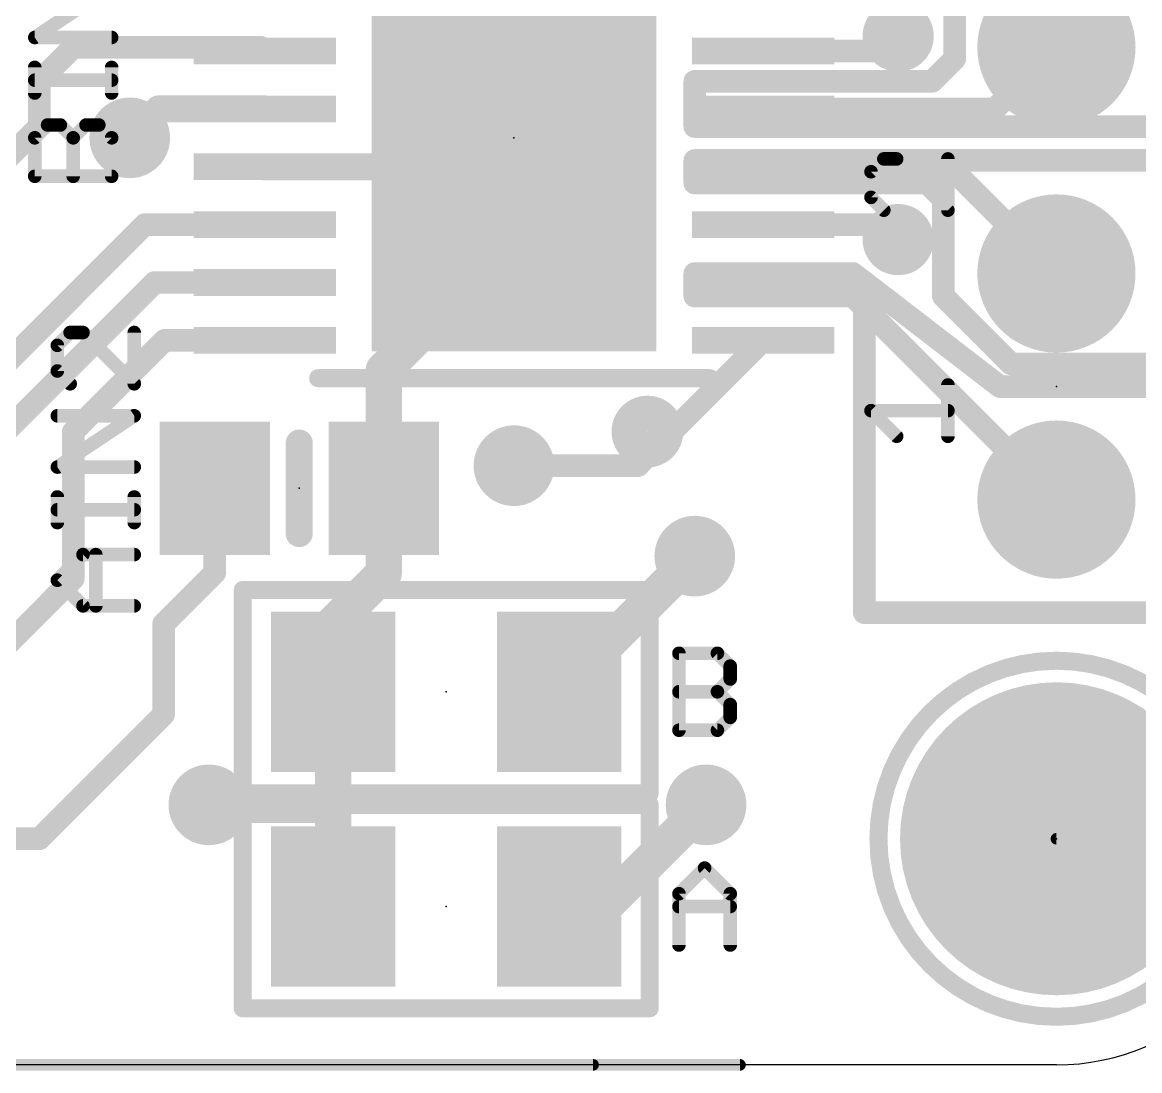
# Model space of a CAD drawing. Extents: x -9.7 to 25.8, y -1.3 to 33.4.
# Drawn here: x 1.33 to 13.89, y -1.33 to 10.44 of the extents above; entities that cross this region are included whole.
import ezdxf

# ---------------------------------------------------------------- set-up
doc = ezdxf.new("R2010")
doc.units = 0
for name, color, linetype in [('1', 12, 'CONTINUOUS'), ('17', 110, 'CONTINUOUS'), ('18', 110, 'CONTINUOUS'), ('20', 53, 'CONTINUOUS'), ('21', 40, 'CONTINUOUS'), ('23', 53, 'CONTINUOUS'), ('47', 253, 'CONTINUOUS')]:
    doc.layers.add(name, color=color, linetype=linetype)

# ---------------------------------------------------------------- blocks, each defined once
blk = doc.blocks.new('RECT')
blk.add_solid([(-0.5, -0.5), (0.5, -0.5), (-0.5, 0.5), (0.5, 0.5)])
blk = doc.blocks.new('ROUNDP')
at = {"const_width": 0.5}
blk.add_lwpolyline([(0, -0.25, 1), (0, 0.25, 1), (0, -0.25)], format="xyb", dxfattribs=at)
blk = doc.blocks.new('ROUNDV')
at = {"const_width": 0.5}
blk.add_lwpolyline([(0, -0.25, 1), (0, 0.25, 1), (0, -0.25)], format="xyb", dxfattribs=at)

msp = doc.modelspace()

# ---------------------------------------------------------------- linework, layer by layer
at = {"layer": '1'}
for points, const_width in [([(11.811, 11.049), (11.811, 10.033)], 0.254), ([(11.008, 10.119), (11.176, 10.287)], 0.254), ([(1.524, 9.779), (1.905, 10.16)], 0.254), ([(1.905, 10.16), (4.017, 10.16)], 0.254), ([(4.017, 10.16), (4.058, 10.119)], 0.254), ([(9.658, 10.119), (11.008, 10.119)], 0.254), ([(12.263, 9.469), (12.954, 10.16)], 0.254), ([(11.811, 10.033), (11.557, 9.779)], 0.254), ([(1.524, 9.779), (1.524, 9.271)], 0.254), ([(11.557, 9.779), (8.89, 9.779)], 0.254), ([(8.89, 9.779), (8.89, 9.271)], 0.254), ([(2.865, 9.469), (2.54, 9.144)], 0.3048), ([(4.058, 9.469), (2.865, 9.469)], 0.3048), ([(9.658, 9.469), (12.263, 9.469)], 0.254), ([(1.524, 9.271), (1.143, 8.89)], 0.254), ([(8.89, 9.271), (14.097, 9.271)], 0.254), ([(4.058, 8.819), (6.223, 8.819)], 0.3048), ([(6.096, 8.692), (6.223, 8.819)], 0.4064), ([(6.223, 8.819), (6.533, 8.819)], 0.3048), ([(8.89, 8.89), (14.097, 8.89)], 0.254), ([(8.89, 8.636), (8.89, 8.89)], 0.254), ([(9.658, 8.819), (11.755, 8.819)], 0.254), ([(11.755, 8.819), (12.954, 7.62)], 0.254), ([(6.096, 7.239), (6.096, 8.692)], 0.4064), ([(11.557, 8.636), (8.89, 8.636)], 0.254), ([(11.684, 8.509), (11.557, 8.636)], 0.254), ([(11.684, 7.366), (11.684, 8.509)], 0.254), ([(2.708, 8.169), (0.889, 6.35)], 0.254), ([(4.058, 8.169), (2.708, 8.169)], 0.254), ([(9.658, 8.169), (11.008, 8.169)], 0.254), ([(11.008, 8.169), (11.176, 8.001)], 0.254), ([(6.096, 7.239), (6.604, 7.747)], 0.4064), ([(8.89, 7.62), (8.89, 7.366)], 0.254), ([(10.668, 7.62), (8.89, 7.62)], 0.254), ([(12.319, 6.35), (10.668, 7.62)], 0.254), ([(2.82, 7.519), (0.381, 5.08)], 0.254), ([(4.058, 7.519), (2.82, 7.519)], 0.254), ([(9.658, 7.519), (10.515, 7.519)], 0.254), ([(10.515, 7.519), (12.954, 5.08)], 0.254), ([(5.395, 6.538), (6.096, 7.239)], 0.4064), ([(8.89, 7.366), (10.795, 7.366)], 0.254), ([(10.795, 7.366), (10.795, 3.81)], 0.254), ([(12.446, 6.604), (11.684, 7.366)], 0.254), ([(2.932, 6.869), (1.905, 5.842)], 0.254), ([(4.058, 6.869), (2.932, 6.869)], 0.254), ([(8.25, 5.461), (9.658, 6.869)], 0.254), ([(5.395, 5.207), (5.395, 6.538)], 0.4064), ([(14.097, 6.604), (12.446, 6.604)], 0.254), ([(14.097, 6.35), (12.319, 6.35)], 0.254), ([(1.905, 5.842), (1.905, 4.191)], 0.254), ([(6.858, 5.461), (8.25, 5.461)], 0.254), ([(5.395, 5.207), (5.395, 4.252)], 0.4064), ([(3.495, 5.207), (3.495, 4.257)], 0.254), ([(7.366, 2.921), (8.89, 4.445)], 0.4064), ([(5.395, 4.252), (4.826, 3.683)], 0.4064), ([(1.905, 4.191), (0.254, 2.54)], 0.254), ([(2.921, 3.683), (3.495, 4.257)], 0.254), ([(10.795, 3.81), (14.097, 3.81)], 0.254), ([(2.921, 2.667), (2.921, 3.683)], 0.254), ([(4.826, 3.683), (4.826, 2.921)], 0.4064), ([(4.826, 2.921), (4.826, 0.508)], 0.4064), ([(1.524, 1.27), (2.921, 2.667)], 0.254), ([(4.826, 1.651), (3.429, 1.651)], 0.4064), ([(4.826, 0.508), (4.826, 1.651)], 0.4064), ([(7.874, 0.508), (9.017, 1.651)], 0.4064), ([(-0.508, 1.27), (1.524, 1.27)], 0.254), ([(7.366, 0.508), (7.874, 0.508)], 0.4064)]:
    msp.add_lwpolyline(points, dxfattribs=dict(at, const_width=const_width))
for points, const_width in [([(11.2209, 10.2421, 1), (11.1311, 10.3319)], 0.127), ([(1.905, 10.2235, 1), (1.905, 10.0965)], 0.127), ([(1.9499, 10.1151, 1), (1.8601, 10.2049)], 0.127), ([(4.0619, 10.2049, 1), (3.9721, 10.1151)], 0.127), ([(4.0131, 10.0741, 1), (4.1029, 10.1639)], 0.127), ([(4.017, 10.0965, 1), (4.017, 10.2235)], 0.127), ([(9.658, 10.1825, 1), (9.658, 10.0555)], 0.127), ([(10.9631, 10.1639, 1), (11.0529, 10.0741)], 0.127), ([(11.008, 10.0555, 1), (11.008, 10.1825)], 0.127), ([(12.9989, 10.1151, 1), (12.9091, 10.2049)], 0.127), ([(11.7475, 10.033, 1), (11.8745, 10.033)], 0.127), ([(11.8559, 9.9881, 1), (11.7661, 10.0779)], 0.127), ([(1.5875, 9.779, 1), (1.4605, 9.779)], 0.127), ([(1.4791, 9.8239, 1), (1.5689, 9.7341)], 0.127), ([(8.89, 9.8425, 1), (8.89, 9.7155)], 0.127), ([(8.9535, 9.779, 1), (8.8265, 9.779)], 0.127), ([(11.5121, 9.8239, 1), (11.6019, 9.7341)], 0.127), ([(11.557, 9.7155, 1), (11.557, 9.8425)], 0.127), ([(2.865, 9.5452, 1), (2.865, 9.3928)], 0.1524), ([(2.9189, 9.4151, 1), (2.8111, 9.5229)], 0.1524), ([(4.058, 9.3928, 1), (4.058, 9.5452)], 0.1524), ([(9.658, 9.5325, 1), (9.658, 9.4055)], 0.127), ([(12.2181, 9.5139, 1), (12.3079, 9.4241)], 0.127), ([(12.263, 9.4055, 1), (12.263, 9.5325)], 0.127), ([(1.4605, 9.271, 1), (1.5875, 9.271)], 0.127), ([(1.5689, 9.2261, 1), (1.4791, 9.3159)], 0.127), ([(6.533, 8.819, 0.4142), (6.858, 9.144)], 0.3048), ([(6.9342, 9.144, 1), (6.7818, 9.144)], 0.1524), ([(8.89, 9.3345, 1), (8.89, 9.2075)], 0.127), ([(8.8265, 9.271, 1), (8.9535, 9.271)], 0.127), ([(2.4861, 9.1979, 1), (2.5939, 9.0901)], 0.1524), ([(4.058, 8.8952, 1), (4.058, 8.7428)], 0.1524), ([(6.2948, 8.7472, 1), (6.1512, 8.8908)], 0.2032), ([(6.223, 8.8952, 1), (6.223, 8.7428)], 0.1524), ([(6.223, 8.7428, 1), (6.223, 8.8952)], 0.1524), ([(6.533, 8.8952, 1), (6.533, 8.7428)], 0.1524), ([(6.533, 8.7428, 1), (6.533, 8.8952)], 0.1524), ([(8.89, 8.9535, 1), (8.89, 8.8265)], 0.127), ([(8.9535, 8.89, 1), (8.8265, 8.89)], 0.127), ([(9.658, 8.8825, 1), (9.658, 8.7555)], 0.127), ([(11.7999, 8.8639, 1), (11.7101, 8.7741)], 0.127), ([(11.755, 8.7555, 1), (11.755, 8.8825)], 0.127), ([(6.1976, 8.692, 1), (5.9944, 8.692)], 0.2032), ([(6.0242, 8.7638, 1), (6.1678, 8.6202)], 0.2032), ([(8.89, 8.6995, 1), (8.89, 8.5725)], 0.127), ([(8.8265, 8.636, 1), (8.9535, 8.636)], 0.127), ([(11.6019, 8.6809, 1), (11.5121, 8.5911)], 0.127), ([(11.557, 8.5725, 1), (11.557, 8.6995)], 0.127), ([(11.7475, 8.509, 1), (11.6205, 8.509)], 0.127), ([(11.6391, 8.4641, 1), (11.7289, 8.5539)], 0.127), ([(2.708, 8.2325, 1), (2.708, 8.1055)], 0.127), ([(2.7529, 8.1241, 1), (2.6631, 8.2139)], 0.127), ([(4.058, 8.1055, 1), (4.058, 8.2325)], 0.127), ([(9.658, 8.2325, 1), (9.658, 8.1055)], 0.127), ([(11.0529, 8.2139, 1), (10.9631, 8.1241)], 0.127), ([(11.008, 8.1055, 1), (11.008, 8.2325)], 0.127), ([(11.1311, 7.9561, 1), (11.2209, 8.0459)], 0.127), ([(6.6758, 7.6752, 1), (6.5322, 7.8188)], 0.2032), ([(8.9535, 7.62, 1), (8.8265, 7.62)], 0.127), ([(8.89, 7.6835, 1), (8.89, 7.5565)], 0.127), ([(10.7067, 7.6703, 1), (10.6293, 7.5697)], 0.127), ([(10.668, 7.5565, 1), (10.668, 7.6835)], 0.127), ([(12.9091, 7.5751, 1), (12.9989, 7.6649)], 0.127), ([(2.82, 7.5825, 1), (2.82, 7.4555)], 0.127), ([(2.8649, 7.4741, 1), (2.7751, 7.5639)], 0.127), ([(4.058, 7.4555, 1), (4.058, 7.5825)], 0.127), ([(9.658, 7.5825, 1), (9.658, 7.4555)], 0.127), ([(10.5599, 7.5639, 1), (10.4701, 7.4741)], 0.127), ([(10.515, 7.4555, 1), (10.515, 7.5825)], 0.127), ([(6.0242, 7.3108, 1), (6.1678, 7.1672)], 0.2032), ([(6.1678, 7.1672, 1), (6.0242, 7.3108)], 0.2032), ([(8.89, 7.4295, 1), (8.89, 7.3025)], 0.127), ([(8.8265, 7.366, 1), (8.9535, 7.366)], 0.127), ([(10.8585, 7.366, 1), (10.7315, 7.366)], 0.127), ([(10.795, 7.3025, 1), (10.795, 7.4295)], 0.127), ([(11.7289, 7.4109, 1), (11.6391, 7.3211)], 0.127), ([(11.6205, 7.366, 1), (11.7475, 7.366)], 0.127), ([(5.9944, 7.239, 1), (6.1976, 7.239)], 0.2032), ([(2.932, 6.9325, 1), (2.932, 6.8055)], 0.127), ([(2.9769, 6.8241, 1), (2.8871, 6.9139)], 0.127), ([(4.058, 6.8055, 1), (4.058, 6.9325)], 0.127), ([(9.7029, 6.8241, 1), (9.6131, 6.9139)], 0.127), ([(5.4966, 6.538, 1), (5.2934, 6.538)], 0.2032), ([(5.3232, 6.6098, 1), (5.4668, 6.4662)], 0.2032), ([(12.446, 6.6675, 1), (12.446, 6.5405)], 0.127), ([(12.4011, 6.5591, 1), (12.4909, 6.6489)], 0.127), ([(12.319, 6.4135, 1), (12.319, 6.2865)], 0.127), ([(12.2803, 6.2997, 1), (12.3577, 6.4003)], 0.127), ([(1.9685, 5.842, 1), (1.8415, 5.842)], 0.127), ([(1.8601, 5.8869, 1), (1.9499, 5.7971)], 0.127), ([(6.858, 5.5245, 1), (6.858, 5.3975)], 0.127), ([(8.2051, 5.5059, 1), (8.2949, 5.4161)], 0.127), ([(8.25, 5.3975, 1), (8.25, 5.5245)], 0.127), ([(5.4966, 5.207, 1), (5.2934, 5.207)], 0.2032), ([(3.5585, 5.207, 1), (3.4315, 5.207)], 0.127), ([(5.2934, 5.207, 1), (5.4966, 5.207)], 0.2032), ([(12.9091, 5.0351, 1), (12.9989, 5.1249)], 0.127), ([(8.9618, 4.3732, 1), (8.8182, 4.5168)], 0.2032), ([(5.4668, 4.1802, 1), (5.3232, 4.3238)], 0.2032), ([(1.9499, 4.1461, 1), (1.8601, 4.2359)], 0.127), ([(3.4315, 4.257, 1), (3.5585, 4.257)], 0.127), ([(3.5399, 4.2121, 1), (3.4501, 4.3019)], 0.127), ([(5.2934, 4.252, 1), (5.4966, 4.252)], 0.2032), ([(1.8415, 4.191, 1), (1.9685, 4.191)], 0.127), ([(10.795, 3.8735, 1), (10.795, 3.7465)], 0.127), ([(2.9845, 3.683, 1), (2.8575, 3.683)], 0.127), ([(2.8761, 3.7279, 1), (2.9659, 3.6381)], 0.127), ([(4.9276, 3.683, 1), (4.7244, 3.683)], 0.2032), ([(4.7542, 3.7548, 1), (4.8978, 3.6112)], 0.2032), ([(10.7315, 3.81, 1), (10.8585, 3.81)], 0.127), ([(4.9276, 2.921, 1), (4.7244, 2.921)], 0.2032), ([(4.7244, 2.921, 1), (4.9276, 2.921)], 0.2032), ([(7.2942, 2.9928, 1), (7.4378, 2.8492)], 0.2032), ([(2.9659, 2.6221, 1), (2.8761, 2.7119)], 0.127), ([(2.8575, 2.667, 1), (2.9845, 2.667)], 0.127), ([(3.429, 1.7526, 1), (3.429, 1.5494)], 0.2032), ([(4.9276, 1.651, 1), (4.7244, 1.651)], 0.2032), ([(4.826, 1.5494, 1), (4.826, 1.7526)], 0.2032), ([(9.0888, 1.5792, 1), (8.9452, 1.7228)], 0.2032), ([(1.524, 1.2065, 1), (1.524, 1.3335)], 0.127), ([(1.4791, 1.3149, 1), (1.5689, 1.2251)], 0.127), ([(7.366, 0.6096, 1), (7.366, 0.4064)], 0.2032), ([(7.8022, 0.5798, 1), (7.9458, 0.4362)], 0.2032), ([(7.874, 0.4064, 1), (7.874, 0.6096)], 0.2032), ([(4.7244, 0.508, 1), (4.9276, 0.508)], 0.2032), ([(4.7244, 0.508, 1), (4.9276, 0.508)], 0.2032)]:
    msp.add_lwpolyline(points, format="xyb", dxfattribs=dict(at, const_width=const_width))
at = {"layer": '20'}
msp.add_line((12.954, -1.27), (0.254, -1.27), dxfattribs=at)
msp.add_arc((12.954, 1.27), 2.54, 270, 0, dxfattribs=at)
at = {"layer": '21'}
for points, const_width in [([(1.4725, 10.2714), (2.3368, 10.8476)], 0.1524), ([(2.3368, 10.2714), (1.4725, 10.2714)], 0.1524), ([(1.4725, 9.6477), (1.4725, 9.9358)], 0.1524), ([(2.3368, 9.6477), (2.3368, 9.9358)], 0.1524), ([(2.3368, 9.7918), (1.4725, 9.7918)], 0.1524), ([(1.4725, 9.1444), (1.6165, 9.2884)], 0.1524), ([(1.6165, 9.2884), (1.7606, 9.2884)], 0.1524), ([(1.7606, 9.2884), (1.9046, 9.1444)], 0.1524), ([(1.9046, 9.1444), (2.0487, 9.2884)], 0.1524), ([(2.0487, 9.2884), (2.1927, 9.2884)], 0.1524), ([(2.1927, 9.2884), (2.3368, 9.1444)], 0.1524), ([(1.4725, 8.7122), (1.4725, 9.1444)], 0.1524), ([(1.9046, 8.7122), (1.9046, 9.1444)], 0.1524), ([(2.3368, 9.1444), (2.3368, 8.7122)], 0.1524), ([(11.0145, 8.9074), (10.8705, 8.7634)], 0.1524), ([(11.1586, 8.9074), (11.0145, 8.9074)], 0.1524), ([(11.7348, 8.3312), (11.1586, 8.9074)], 0.1524), ([(11.7348, 8.9074), (11.7348, 8.3312)], 0.1524), ([(10.8705, 8.7634), (10.8705, 8.4753)], 0.1524), ([(2.3368, 8.7122), (1.4725, 8.7122)], 0.1524), ([(10.8705, 8.4753), (11.0145, 8.3312)], 0.1524), ([(1.8705, 6.9571), (1.7265, 6.8131)], 0.1524), ([(2.0146, 6.9571), (1.8705, 6.9571)], 0.1524), ([(2.5908, 6.3809), (2.0146, 6.9571)], 0.1524), ([(2.5908, 6.9571), (2.5908, 6.3809)], 0.1524), ([(1.7265, 6.8131), (1.7265, 6.525)], 0.1524), ([(1.7265, 6.525), (1.8705, 6.3809)], 0.1524), ([(4.658, 6.444), (9.058, 6.444)], 0.2032), ([(11.7348, 5.7912), (11.7348, 6.3674)], 0.1524), ([(11.1586, 5.7912), (10.8705, 6.0793)], 0.1524), ([(10.8705, 6.0793), (11.7348, 6.0793)], 0.1524), ([(1.7265, 5.4454), (2.5908, 6.0216)], 0.1524), ([(2.5908, 6.0216), (1.7265, 6.0216)], 0.1524), ([(4.445, 5.715), (4.445, 4.699)], 0.3048), ([(2.5908, 5.4454), (1.7265, 5.4454)], 0.1524), ([(1.7265, 4.8217), (1.7265, 5.1098)], 0.1524), ([(2.5908, 4.8217), (2.5908, 5.1098)], 0.1524), ([(2.5908, 4.9658), (1.7265, 4.9658)], 0.1524), ([(1.7265, 4.1743), (2.0146, 4.4624)], 0.1524), ([(2.0146, 4.4624), (2.5908, 4.4624)], 0.1524), ([(2.1586, 3.8862), (2.1586, 4.4624)], 0.1524), ([(2.0146, 3.8862), (1.7265, 4.1743)], 0.1524), ([(3.81, 4.064), (8.382, 4.064)], 0.2032), ([(3.81, 1.778), (3.81, 4.064)], 0.2032), ([(8.382, 4.064), (8.382, 1.778)], 0.2032), ([(2.5908, 3.8862), (2.0146, 3.8862)], 0.1524), ([(8.7122, 2.4892), (8.7122, 3.3535)], 0.1524), ([(8.7122, 3.3535), (9.1444, 3.3535)], 0.1524), ([(9.1444, 3.3535), (9.2884, 3.2095)], 0.1524), ([(9.2884, 3.2095), (9.2884, 3.0654)], 0.1524), ([(9.2884, 3.0654), (9.1444, 2.9214)], 0.1524), ([(8.7122, 2.9214), (9.1444, 2.9214)], 0.1524), ([(9.1444, 2.9214), (9.2884, 2.7773)], 0.1524), ([(9.2884, 2.7773), (9.2884, 2.6333)], 0.1524), ([(9.2884, 2.6333), (9.1444, 2.4892)], 0.1524), ([(9.1444, 2.4892), (8.7122, 2.4892)], 0.1524), ([(8.382, 1.778), (3.81, 1.778)], 0.2032), ([(3.81, 1.651), (8.382, 1.651)], 0.2032), ([(3.81, -0.635), (3.81, 1.651)], 0.2032), ([(8.382, 1.651), (8.382, -0.635)], 0.2032), ([(8.7122, 0.6524), (9.0003, 0.9405)], 0.1524), ([(9.0003, 0.9405), (9.2884, 0.6524)], 0.1524), ([(8.7122, 0.0762), (8.7122, 0.6524)], 0.1524), ([(9.2884, 0.6524), (9.2884, 0.0762)], 0.1524), ([(8.7122, 0.5084), (9.2884, 0.5084)], 0.1524), ([(8.382, -0.635), (3.81, -0.635)], 0.2032)]:
    msp.add_lwpolyline(points, dxfattribs=dict(at, const_width=const_width))
for points, const_width in [([(1.4513, 10.3031, 1), (1.4936, 10.2397)], 0.0762), ([(1.4725, 10.3095, 1), (1.4725, 10.2333)], 0.0762), ([(2.3368, 10.2333, 1), (2.3368, 10.3095)], 0.0762), ([(1.5106, 9.9358, 1), (1.4344, 9.9358)], 0.0762), ([(2.3749, 9.9358, 1), (2.2987, 9.9358)], 0.0762), ([(1.4725, 9.8299, 1), (1.4725, 9.7537)], 0.0762), ([(2.3368, 9.7537, 1), (2.3368, 9.8299)], 0.0762), ([(1.4344, 9.6477, 1), (1.5106, 9.6477)], 0.0762), ([(2.2987, 9.6477, 1), (2.3749, 9.6477)], 0.0762), ([(1.6165, 9.3265, 1), (1.6165, 9.2503)], 0.0762), ([(1.6435, 9.2615, 1), (1.5896, 9.3154)], 0.0762), ([(1.7875, 9.3154, 1), (1.7336, 9.2615)], 0.0762), ([(1.7606, 9.2503, 1), (1.7606, 9.3265)], 0.0762), ([(2.0487, 9.3265, 1), (2.0487, 9.2503)], 0.0762), ([(2.0756, 9.2615, 1), (2.0217, 9.3154)], 0.0762), ([(2.2197, 9.3154, 1), (2.1658, 9.2615)], 0.0762), ([(2.1927, 9.2503, 1), (2.1927, 9.3265)], 0.0762), ([(1.4455, 9.1713, 1), (1.4994, 9.1174)], 0.0762), ([(1.5106, 9.1444, 1), (1.4344, 9.1444)], 0.0762), ([(1.9427, 9.1444, 1), (1.8665, 9.1444)], 0.0762), ([(1.8777, 9.1713, 1), (1.9316, 9.1174)], 0.0762), ([(1.8777, 9.1174, 1), (1.9316, 9.1713)], 0.0762), ([(2.3749, 9.1444, 1), (2.2987, 9.1444)], 0.0762), ([(2.3099, 9.1174, 1), (2.3637, 9.1713)], 0.0762), ([(11.0145, 8.9455, 1), (11.0145, 8.8693)], 0.0762), ([(11.0415, 8.8805, 1), (10.9876, 8.9344)], 0.0762), ([(11.1855, 8.9344, 1), (11.1316, 8.8805)], 0.0762), ([(11.1586, 8.8693, 1), (11.1586, 8.9455)], 0.0762), ([(11.7729, 8.9074, 1), (11.6967, 8.9074)], 0.0762), ([(10.8435, 8.7903, 1), (10.8974, 8.7364)], 0.0762), ([(10.9086, 8.7634, 1), (10.8324, 8.7634)], 0.0762), ([(1.4725, 8.7503, 1), (1.4725, 8.6741)], 0.0762), ([(1.4344, 8.7122, 1), (1.5106, 8.7122)], 0.0762), ([(1.8665, 8.7122, 1), (1.9427, 8.7122)], 0.0762), ([(2.2987, 8.7122, 1), (2.3749, 8.7122)], 0.0762), ([(2.3368, 8.6741, 1), (2.3368, 8.7503)], 0.0762), ([(10.8974, 8.5022, 1), (10.8435, 8.4483)], 0.0762), ([(10.8324, 8.4753, 1), (10.9086, 8.4753)], 0.0762), ([(10.9876, 8.3043, 1), (11.0415, 8.3581)], 0.0762), ([(11.6967, 8.3312, 1), (11.7729, 8.3312)], 0.0762), ([(11.7079, 8.3043, 1), (11.7617, 8.3581)], 0.0762), ([(1.8705, 6.9952, 1), (1.8705, 6.919)], 0.0762), ([(1.8975, 6.9302, 1), (1.8436, 6.9841)], 0.0762), ([(2.0415, 6.9841, 1), (1.9876, 6.9302)], 0.0762), ([(2.0146, 6.919, 1), (2.0146, 6.9952)], 0.0762), ([(2.6289, 6.9571, 1), (2.5527, 6.9571)], 0.0762), ([(1.6995, 6.84, 1), (1.7534, 6.7861)], 0.0762), ([(1.7646, 6.8131, 1), (1.6884, 6.8131)], 0.0762), ([(1.7534, 6.5519, 1), (1.6995, 6.498)], 0.0762), ([(1.6884, 6.525, 1), (1.7646, 6.525)], 0.0762), ([(4.658, 6.4948, 1), (4.658, 6.3932)], 0.1016), ([(9.058, 6.3932, 1), (9.058, 6.4948)], 0.1016), ([(1.8436, 6.354, 1), (1.8975, 6.4079)], 0.0762), ([(2.5527, 6.3809, 1), (2.6289, 6.3809)], 0.0762), ([(2.5639, 6.354, 1), (2.6177, 6.4079)], 0.0762), ([(11.7729, 6.3674, 1), (11.6967, 6.3674)], 0.0762), ([(8.358, 5.644, 1), (8.358, 6.044, 1), (8.358, 5.644)], 0.4064), ([(10.8974, 6.1063, 1), (10.8435, 6.0524)], 0.0762), ([(10.8705, 6.1174, 1), (10.8705, 6.0412)], 0.0762), ([(11.7348, 6.0412, 1), (11.7348, 6.1174)], 0.0762), ([(1.7265, 6.0597, 1), (1.7265, 5.9835)], 0.0762), ([(2.6119, 5.9899, 1), (2.5697, 6.0533)], 0.0762), ([(2.5908, 5.9835, 1), (2.5908, 6.0597)], 0.0762), ([(4.5212, 5.715, 1), (4.3688, 5.715)], 0.1524), ([(11.1316, 5.7643, 1), (11.1855, 5.8181)], 0.0762), ([(11.6967, 5.7912, 1), (11.7729, 5.7912)], 0.0762), ([(1.7053, 5.4771, 1), (1.7476, 5.4137)], 0.0762), ([(1.7265, 5.4835, 1), (1.7265, 5.4073)], 0.0762), ([(2.5908, 5.4073, 1), (2.5908, 5.4835)], 0.0762), ([(1.7646, 5.1098, 1), (1.6884, 5.1098)], 0.0762), ([(2.6289, 5.1098, 1), (2.5527, 5.1098)], 0.0762), ([(1.7265, 5.0039, 1), (1.7265, 4.9277)], 0.0762), ([(2.5908, 4.9277, 1), (2.5908, 5.0039)], 0.0762), ([(1.6884, 4.8217, 1), (1.7646, 4.8217)], 0.0762), ([(2.5527, 4.8217, 1), (2.6289, 4.8217)], 0.0762), ([(4.3688, 4.699, 1), (4.5212, 4.699)], 0.1524), ([(2.0146, 4.5005, 1), (2.0146, 4.4243)], 0.0762), ([(2.0415, 4.4355, 1), (1.9876, 4.4894)], 0.0762), ([(2.1967, 4.4624, 1), (2.1205, 4.4624)], 0.0762), ([(2.5908, 4.4243, 1), (2.5908, 4.5005)], 0.0762), ([(1.7534, 4.2013, 1), (1.6995, 4.1474)], 0.0762), ([(1.6995, 4.2013, 1), (1.7534, 4.1474)], 0.0762), ([(3.81, 4.1148, 1), (3.81, 4.0132)], 0.1016), ([(3.8608, 4.064, 1), (3.7592, 4.064)], 0.1016), ([(8.4328, 4.064, 1), (8.3312, 4.064)], 0.1016), ([(8.382, 4.0132, 1), (8.382, 4.1148)], 0.1016), ([(2.0146, 3.9243, 1), (2.0146, 3.8481)], 0.0762), ([(1.9876, 3.8593, 1), (2.0415, 3.9131)], 0.0762), ([(2.1205, 3.8862, 1), (2.1967, 3.8862)], 0.0762), ([(2.5908, 3.8481, 1), (2.5908, 3.9243)], 0.0762), ([(8.7503, 3.3535, 1), (8.6741, 3.3535)], 0.0762), ([(8.7122, 3.3916, 1), (8.7122, 3.3154)], 0.0762), ([(9.1713, 3.3805, 1), (9.1174, 3.3266)], 0.0762), ([(9.1444, 3.3154, 1), (9.1444, 3.3916)], 0.0762), ([(9.3265, 3.2095, 1), (9.2503, 3.2095)], 0.0762), ([(9.2615, 3.1825, 1), (9.3154, 3.2364)], 0.0762), ([(12.954, -0.73, 1), (12.954, 3.27, 1), (12.954, -0.73)], 0.2032), ([(9.3154, 3.0385, 1), (9.2615, 3.0924)], 0.0762), ([(9.2503, 3.0654, 1), (9.3265, 3.0654)], 0.0762), ([(8.7122, 2.9595, 1), (8.7122, 2.8833)], 0.0762), ([(9.1713, 2.9483, 1), (9.1174, 2.8944)], 0.0762), ([(9.1174, 2.9483, 1), (9.1713, 2.8944)], 0.0762), ([(9.1444, 2.8833, 1), (9.1444, 2.9595)], 0.0762), ([(9.3265, 2.7773, 1), (9.2503, 2.7773)], 0.0762), ([(9.2615, 2.7504, 1), (9.3154, 2.8043)], 0.0762), ([(9.2503, 2.6333, 1), (9.3265, 2.6333)], 0.0762), ([(9.3154, 2.6063, 1), (9.2615, 2.6602)], 0.0762), ([(8.7122, 2.5273, 1), (8.7122, 2.4511)], 0.0762), ([(8.6741, 2.4892, 1), (8.7503, 2.4892)], 0.0762), ([(9.1174, 2.5161, 1), (9.1713, 2.4623)], 0.0762), ([(9.1444, 2.4511, 1), (9.1444, 2.5273)], 0.0762), ([(3.81, 1.8288, 1), (3.81, 1.7272)], 0.1016), ([(3.7592, 1.778, 1), (3.8608, 1.778)], 0.1016), ([(8.3312, 1.778, 1), (8.4328, 1.778)], 0.1016), ([(8.382, 1.7272, 1), (8.382, 1.8288)], 0.1016), ([(3.81, 1.7018, 1), (3.81, 1.6002)], 0.1016), ([(3.8608, 1.651, 1), (3.7592, 1.651)], 0.1016), ([(8.4328, 1.651, 1), (8.3312, 1.651)], 0.1016), ([(8.382, 1.6002, 1), (8.382, 1.7018)], 0.1016), ([(9.0273, 0.9675, 1), (8.9734, 0.9136)], 0.0762), ([(9.0273, 0.9136, 1), (8.9734, 0.9675)], 0.0762), ([(8.7503, 0.6524, 1), (8.6741, 0.6524)], 0.0762), ([(8.6853, 0.6794, 1), (8.7391, 0.6255)], 0.0762), ([(9.3265, 0.6524, 1), (9.2503, 0.6524)], 0.0762), ([(9.2615, 0.6255, 1), (9.3154, 0.6794)], 0.0762), ([(8.7122, 0.5465, 1), (8.7122, 0.4703)], 0.0762), ([(9.2884, 0.4703, 1), (9.2884, 0.5465)], 0.0762), ([(8.6741, 0.0762, 1), (8.7503, 0.0762)], 0.0762), ([(9.2503, 0.0762, 1), (9.3265, 0.0762)], 0.0762), ([(3.81, -0.5842, 1), (3.81, -0.6858)], 0.1016), ([(3.7592, -0.635, 1), (3.8608, -0.635)], 0.1016), ([(8.3312, -0.635, 1), (8.4328, -0.635)], 0.1016), ([(8.382, -0.6858, 1), (8.382, -0.5842)], 0.1016)]:
    msp.add_lwpolyline(points, format="xyb", dxfattribs=dict(at, const_width=const_width))
at = {"layer": '23'}
for p in [(6.858, 9.144), (12.954, 6.35), (4.445, 5.207), (6.096, 2.921), (12.954, 1.27), (6.096, 0.508)]:
    msp.add_point(p, dxfattribs=at)
at = {"layer": '47', "const_width": 0.13}
for points in [[(12.954, 1.27), (25.699, 1.27)], [(7.747, -1.27), (-9.316, -1.27)], [(9.398, -1.27), (-6.395, -1.27)]]:
    msp.add_lwpolyline(points, dxfattribs=at)
at = {"layer": '47', "const_width": 0.065}
for points in [[(12.954, 1.3025, 1), (12.954, 1.2375)], [(7.747, -1.3025, 1), (7.747, -1.2375)], [(9.398, -1.3025, 1), (9.398, -1.2375)]]:
    msp.add_lwpolyline(points, format="xyb", dxfattribs=at)

# ---------------------------------------------------------------- block references
at = {"layer": '1', "rotation": 90}
for p, xscale, yscale in [((6.858, 9.144), 4.8, 3.2), ((4.058, 10.119), 0.3, 1.6), ((9.658, 10.119), 0.3, 1.6), ((4.058, 9.469), 0.3, 1.6), ((9.658, 9.469), 0.3, 1.6), ((4.058, 8.819), 0.3, 1.6), ((9.658, 8.819), 0.3, 1.6), ((4.058, 8.169), 0.3, 1.6), ((9.658, 8.169), 0.3, 1.6), ((4.058, 7.519), 0.3, 1.6), ((9.658, 7.519), 0.3, 1.6), ((4.058, 6.869), 0.3, 1.6), ((9.658, 6.869), 0.3, 1.6)]:
    msp.add_blockref('RECT', p, dxfattribs=dict(at, xscale=xscale, yscale=yscale))
at = {"layer": '1'}
for p, xscale, yscale in [((3.495, 5.207), 1.24, 1.5), ((5.395, 5.207), 1.24, 1.5), ((4.826, 2.921), 1.4, 1.8), ((7.366, 2.921), 1.4, 1.8), ((4.826, 0.508), 1.4, 1.8), ((7.366, 0.508), 1.4, 1.8)]:
    msp.add_blockref('RECT', p, dxfattribs=dict(at, xscale=xscale, yscale=yscale))
at = {"layer": '17'}
for p, xscale, yscale in [((12.954, 10.16), 1.778, 1.778), ((12.954, 7.62), 1.778, 1.778), ((12.954, 5.08), 1.778, 1.778), ((12.954, 1.27), 3.516, 3.516)]:
    msp.add_blockref('ROUNDP', p, dxfattribs=dict(at, xscale=xscale, yscale=yscale))
at = {"layer": '18'}
for p, xscale, yscale in [((11.176, 10.287), 0.8001, 0.8001), ((11.176, 10.287), 0.8001, 0.8001), ((2.54, 9.144), 0.9064, 0.9064), ((2.54, 9.144), 0.9064, 0.9064), ((11.176, 8.001), 0.8001, 0.8001), ((11.176, 8.001), 0.8001, 0.8001), ((5.842, 7.366), 0.9064, 0.9064), ((5.842, 7.366), 0.9064, 0.9064), ((7.874, 7.366), 0.9064, 0.9064), ((7.874, 7.366), 0.9064, 0.9064), ((6.858, 5.461), 0.9064, 0.9064), ((6.858, 5.461), 0.9064, 0.9064), ((8.89, 4.445), 0.9064, 0.9064), ((8.89, 4.445), 0.9064, 0.9064), ((3.429, 1.651), 0.9064, 0.9064), ((3.429, 1.651), 0.9064, 0.9064), ((9.017, 1.651), 0.9064, 0.9064), ((9.017, 1.651), 0.9064, 0.9064)]:
    msp.add_blockref('ROUNDV', p, dxfattribs=dict(at, xscale=xscale, yscale=yscale))

doc.saveas('drawing.dxf')
